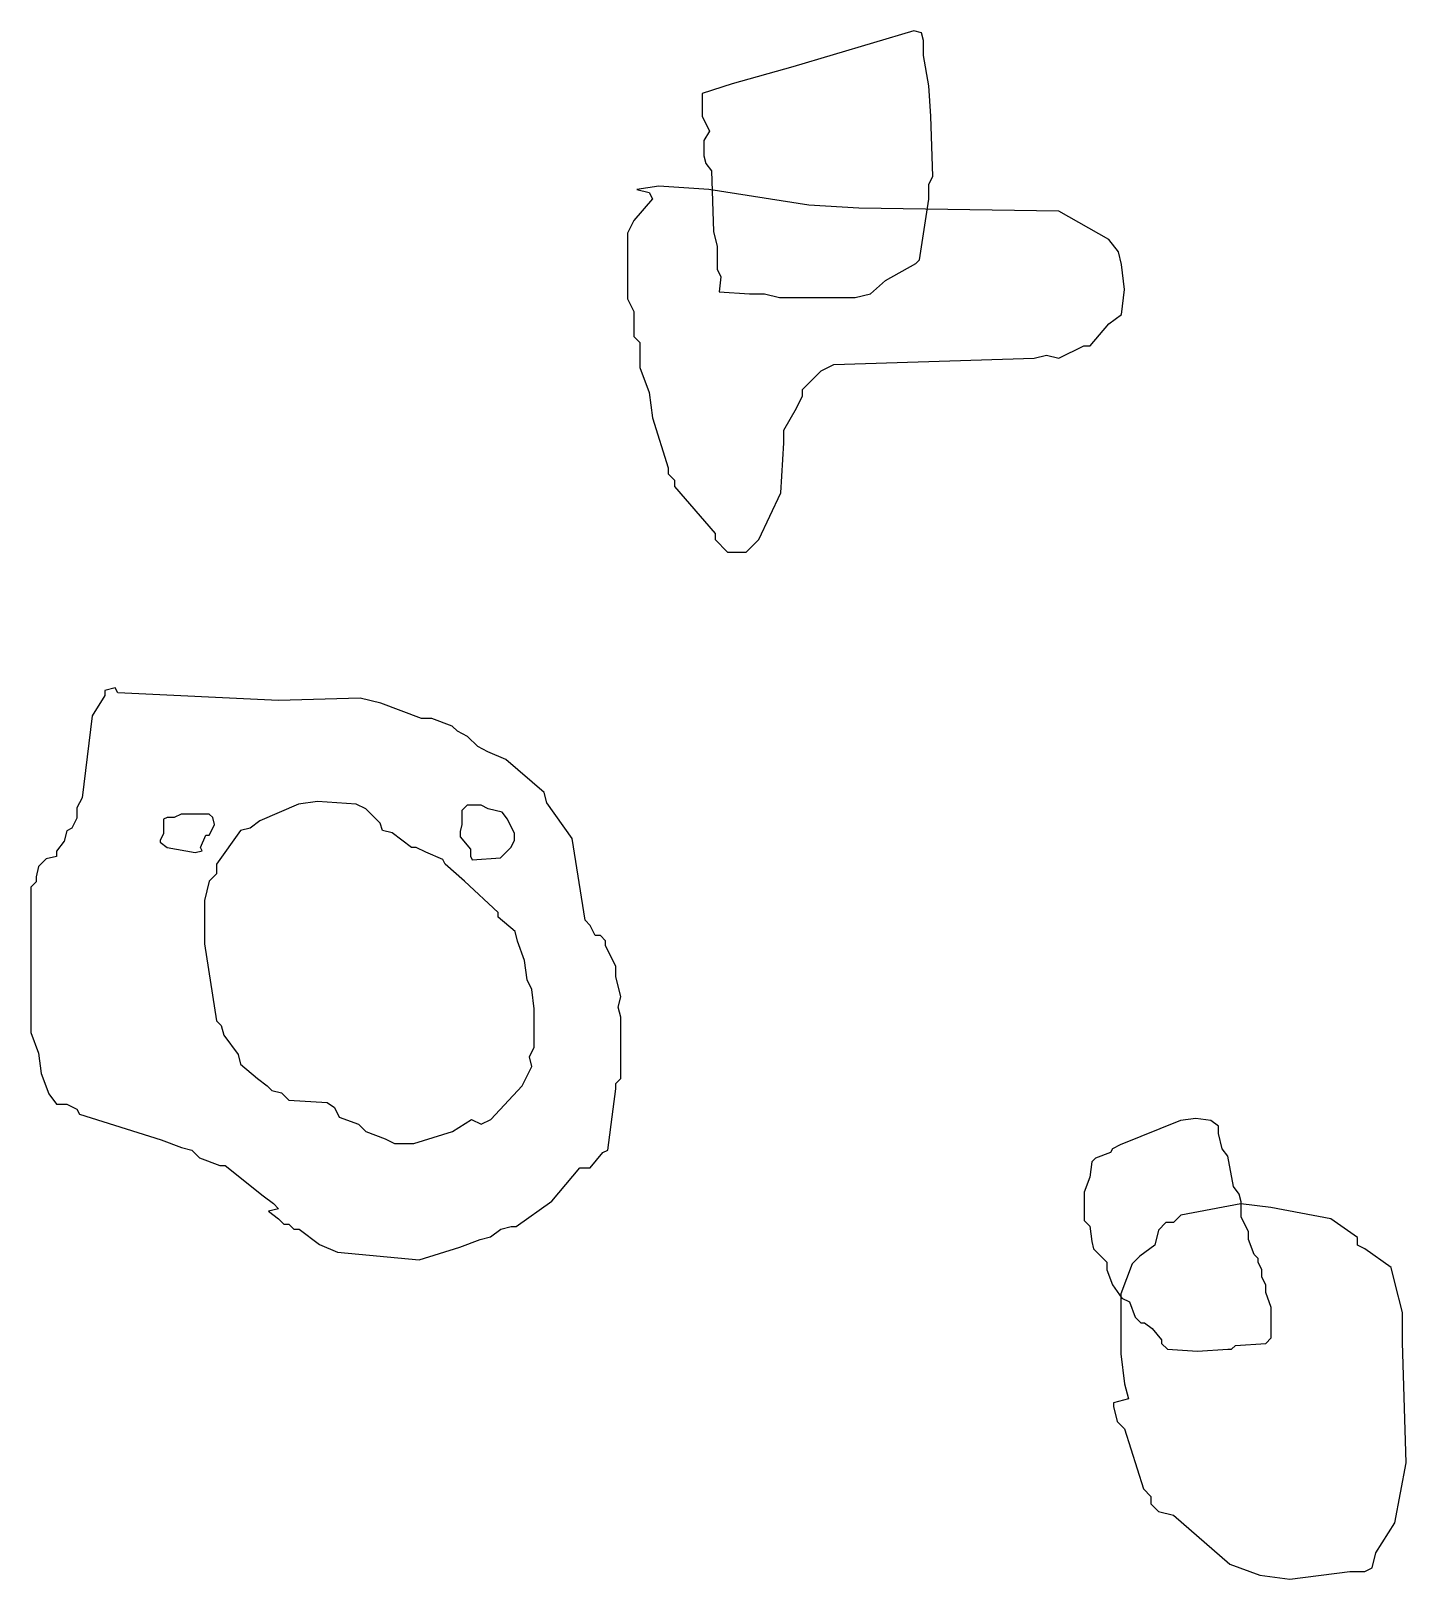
# Model space of a CAD drawing. Header units: metres. Extents: x 9.79 to 10.98, y 7.67 to 9.01.
import ezdxf

# ---------------------------------------------------------------- set-up
doc = ezdxf.new("R2010")
doc.units = ezdxf.units.M

msp = doc.modelspace()

# ---------------------------------------------------------------- linework, layer by layer
at = {"color": 236}
for points in [[(10.3703, 8.93811), (10.3769, 8.92497), (10.372, 8.91676), (10.372, 8.90362), (10.3736, 8.89705), (10.3785, 8.89048), (10.3802, 8.83792), (10.3835, 8.82478), (10.3835, 8.81165), (10.3835, 8.80508), (10.3867, 8.79851), (10.3851, 8.78537), (10.4114, 8.78372), (10.4245, 8.78372), (10.4377, 8.78044), (10.4902, 8.78044), (10.5033, 8.78044), (10.5165, 8.78372), (10.5296, 8.79522), (10.5559, 8.81), (10.5592, 8.81329), (10.5674, 8.86585), (10.5674, 8.87898), (10.5707, 8.88555), (10.569, 8.93811), (10.5674, 8.96439), (10.5625, 8.99067), (10.5625, 9.00381), (10.5608, 9.01038), (10.5543, 9.01202), (10.4491, 8.98082), (10.3966, 8.96603), (10.3703, 8.95782), (10.3703, 8.94468), (10.3703, 8.93975)], [(10.7021, 7.97893), (10.707, 7.974), (10.7087, 7.96087), (10.7103, 7.9543), (10.7218, 7.9428), (10.7218, 7.93623), (10.7267, 7.92309), (10.7349, 7.91159), (10.7415, 7.90831), (10.7464, 7.89517), (10.7514, 7.89024), (10.7546, 7.89024), (10.7612, 7.88531), (10.7694, 7.87546), (10.7694, 7.87217), (10.7744, 7.86725), (10.8006, 7.8656), (10.8269, 7.86725), (10.8302, 7.86725), (10.8335, 7.87053), (10.8598, 7.87217), (10.8647, 7.8771), (10.8647, 7.90338), (10.8598, 7.91652), (10.8598, 7.92309), (10.8565, 7.92966), (10.8565, 7.93623), (10.8532, 7.9428), (10.8532, 7.94608), (10.8499, 7.94937), (10.845, 7.96251), (10.845, 7.96908), (10.8384, 7.98222), (10.8384, 7.99536), (10.8368, 8.00193), (10.8318, 8.0085), (10.8269, 8.03477), (10.822, 8.04134), (10.8187, 8.05448), (10.8187, 8.06105), (10.8121, 8.06598), (10.799, 8.06762), (10.7858, 8.06598), (10.7333, 8.04463), (10.7267, 8.04134), (10.7251, 8.03806), (10.7119, 8.03313), (10.7087, 8.02985), (10.707, 8.01671), (10.7021, 8.00357), (10.7021, 7.99043), (10.7021, 7.98386), (10.7021, 7.98057)]]:
    msp.add_lwpolyline(points, close=True, dxfattribs=at)
at = {"color": 31}
for points in [[(10.3055, 8.77939), (10.311, 8.76853), (10.311, 8.7468), (10.3164, 8.74137), (10.3164, 8.71965), (10.3245, 8.69792), (10.3273, 8.6762), (10.3408, 8.63275), (10.3408, 8.62732), (10.3463, 8.62189), (10.3463, 8.61646), (10.3816, 8.57572), (10.3816, 8.57029), (10.3924, 8.55943), (10.4033, 8.55943), (10.4087, 8.55943), (10.4196, 8.57029), (10.4386, 8.61102), (10.4413, 8.65447), (10.4413, 8.66534), (10.4522, 8.68434), (10.4576, 8.69521), (10.4576, 8.70064), (10.4739, 8.71693), (10.4848, 8.72236), (10.6586, 8.72779), (10.6694, 8.73051), (10.6803, 8.72779), (10.702, 8.73866), (10.7074, 8.73866), (10.7237, 8.75766), (10.7346, 8.76581), (10.7373, 8.78754), (10.7346, 8.80926), (10.7319, 8.82012), (10.7237, 8.83098), (10.6803, 8.85542), (10.5065, 8.85814), (10.463, 8.86086), (10.3761, 8.87443), (10.3327, 8.87715), (10.3137, 8.87443), (10.3245, 8.87172), (10.3273, 8.86629), (10.311, 8.84728), (10.3055, 8.83642), (10.3055, 8.79297), (10.3055, 8.7821)], [(9.78749, 8.1422), (9.79414, 8.12446), (9.79636, 8.10672), (9.80301, 8.08898), (9.80966, 8.08011), (9.81853, 8.08011), (9.8274, 8.07568), (9.82962, 8.07124), (9.90058, 8.04907), (9.91831, 8.04242), (9.92718, 8.0402), (9.93384, 8.03355), (9.95158, 8.02689), (9.95601, 8.02689), (9.98927, 8.00029), (9.99814, 7.99363), (10.0026, 7.9892), (9.99371, 7.98698), (10.0026, 7.98033), (10.007, 7.9759), (10.0114, 7.9759), (10.0159, 7.97146), (10.0203, 7.97146), (10.0381, 7.95816), (10.0536, 7.9515), (10.1245, 7.94485), (10.16, 7.95594), (10.1777, 7.96259), (10.1866, 7.96481), (10.1955, 7.97146), (10.2044, 7.97368), (10.2088, 7.97368), (10.2398, 7.99585), (10.2642, 8.02468), (10.2731, 8.02468), (10.2842, 8.03798), (10.2886, 8.0402), (10.2931, 8.07568), (10.2953, 8.09342), (10.2953, 8.09785), (10.2997, 8.10229), (10.2997, 8.13776), (10.2997, 8.1555), (10.2975, 8.16437), (10.2997, 8.17324), (10.2953, 8.19098), (10.2953, 8.19985), (10.2864, 8.21759), (10.2864, 8.22202), (10.282, 8.22646), (10.2775, 8.22646), (10.2731, 8.23533), (10.2687, 8.23976), (10.2576, 8.31072), (10.2354, 8.34176), (10.2332, 8.35063), (10.1999, 8.37946), (10.1844, 8.38611), (10.1755, 8.39054), (10.1667, 8.39941), (10.1578, 8.40385), (10.1534, 8.40828), (10.1356, 8.41494), (10.1267, 8.41494), (10.0913, 8.42824), (10.0735, 8.43267), (10.0026, 8.43046), (9.86288, 8.43711), (9.86066, 8.44154), (9.85179, 8.43933), (9.85179, 8.43489), (9.84071, 8.41715), (9.83184, 8.3462), (9.8274, 8.33733), (9.8274, 8.32846), (9.82297, 8.31959), (9.81853, 8.31737), (9.81632, 8.3085), (9.80966, 8.29963), (9.80966, 8.2952), (9.80079, 8.29298), (9.79414, 8.28633), (9.79192, 8.27746), (9.79192, 8.27302), (9.78749, 8.26859), (9.78749, 8.19763), (9.78749, 8.16215), (9.78749, 8.14442)], [(10.7275, 7.81755), (10.7308, 7.80452), (10.7373, 7.798), (10.7536, 7.74586), (10.7601, 7.73934), (10.7601, 7.73282), (10.7666, 7.72631), (10.7797, 7.72305), (10.8286, 7.68069), (10.8546, 7.67091), (10.8807, 7.66765), (10.9328, 7.67417), (10.9459, 7.67417), (10.9524, 7.67743), (10.9556, 7.69046), (10.9719, 7.71653), (10.9817, 7.76867), (10.9785, 7.87295), (10.9785, 7.89902), (10.9719, 7.92509), (10.9687, 7.93812), (10.9459, 7.95441), (10.9394, 7.95767), (10.9394, 7.96419), (10.9165, 7.98048), (10.8644, 7.99026), (10.8383, 7.99352), (10.7862, 7.98374), (10.7797, 7.97722), (10.7732, 7.97722), (10.7666, 7.97071), (10.7634, 7.95767), (10.7504, 7.9479), (10.7438, 7.94138), (10.7341, 7.91531), (10.7341, 7.86317), (10.7373, 7.8371), (10.7406, 7.82407), (10.7275, 7.82081)]]:
    msp.add_lwpolyline(points, close=True, dxfattribs=at)
at = {"color": 224}
msp.add_lwpolyline([(9.93814, 8.21941), (9.9486, 8.1525), (9.95278, 8.14831), (9.95487, 8.13995), (9.96741, 8.12322), (9.9695, 8.11486), (9.98414, 8.10231), (9.9925, 8.09604), (9.99669, 8.09186), (10.0051, 8.08977), (10.0113, 8.0835), (10.0448, 8.0814), (10.0511, 8.07722), (10.0552, 8.06886), (10.072, 8.06259), (10.0782, 8.05631), (10.095, 8.05004), (10.1033, 8.04586), (10.1201, 8.04586), (10.1535, 8.05631), (10.1702, 8.06677), (10.1786, 8.06259), (10.187, 8.06677), (10.2141, 8.09604), (10.2225, 8.11277), (10.2204, 8.12113), (10.2246, 8.1295), (10.2246, 8.16295), (10.2225, 8.17968), (10.2183, 8.18804), (10.2162, 8.20477), (10.21, 8.2215), (10.2079, 8.22986), (10.1932, 8.24241), (10.1932, 8.24659), (10.164, 8.27377), (10.1472, 8.28841), (10.1451, 8.29259), (10.1305, 8.29886), (10.1221, 8.30304), (10.118, 8.30304), (10.1012, 8.31559), (10.0929, 8.31768), (10.0908, 8.32395), (10.0782, 8.3365), (10.0699, 8.34068), (10.0364, 8.34277), (10.0197, 8.34068), (9.98623, 8.32604), (9.97787, 8.31977), (9.9695, 8.31768), (9.9486, 8.28841), (9.9486, 8.28004), (9.94232, 8.27377), (9.93814, 8.25704), (9.93814, 8.22359), (9.93814, 8.2215)], close=True, dxfattribs=at)
at = {"color": 227}
for points in [[(10.1602, 8.31217), (10.1693, 8.30151), (10.1693, 8.29541), (10.1708, 8.29236), (10.1952, 8.29389), (10.2043, 8.30303), (10.2074, 8.30912), (10.2074, 8.31522), (10.2013, 8.3274), (10.1967, 8.3335), (10.1845, 8.33655), (10.1784, 8.33959), (10.1663, 8.33959), (10.1617, 8.33502), (10.1617, 8.32283), (10.1602, 8.31674), (10.1602, 8.31369)], [(9.89965, 8.3076), (9.90574, 8.30303), (9.93012, 8.29846), (9.93621, 8.29998), (9.93469, 8.30303), (9.93926, 8.31369), (9.94231, 8.31369), (9.94535, 8.31979), (9.94688, 8.32283), (9.94535, 8.32893), (9.94231, 8.33197), (9.91793, 8.33197), (9.91184, 8.32893), (9.90574, 8.32893), (9.90269, 8.3274), (9.90269, 8.31522), (9.89965, 8.30912)]]:
    msp.add_lwpolyline(points, close=True, dxfattribs=at)

doc.saveas('drawing.dxf')
